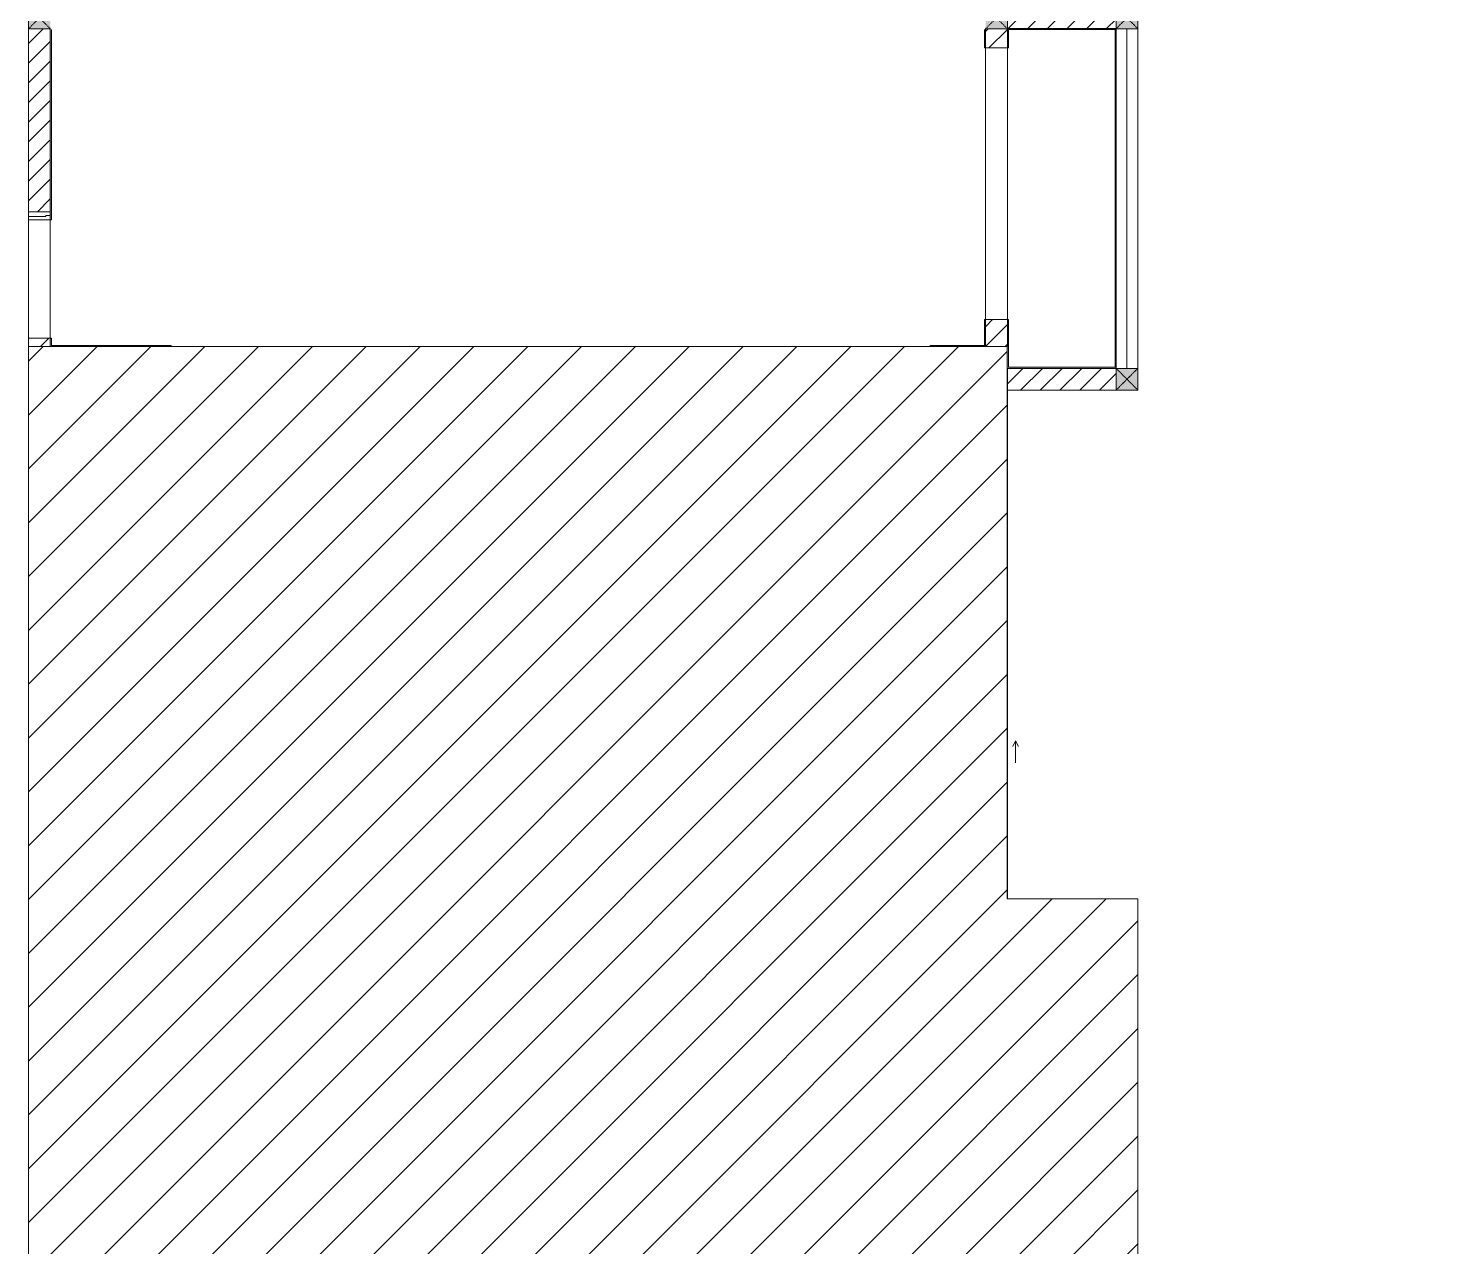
# Model space of a CAD drawing. Header units: millimetres. Extents: x 50254 to 245170, y 481 to 78637.
# Drawn here: x 162268 to 175380, y 53637 to 64837 of the extents above; entities that cross this region are included whole.
import ezdxf

# ---------------------------------------------------------------- set-up
doc = ezdxf.new("R2010")
doc.units = ezdxf.units.MM
doc.linetypes.add('IMPORT-Dash _2_', pattern=[6, 3, -3])
for name, color, linetype, lineweight in [('A-DETL-GENF-6', 20, 'Continuous', 9), ('A-DETL-THIN-2', 151, 'Continuous', 9), ('A-DOOR-FRAM-2', 53, 'Continuous', 9), ('A-FLOR-1-1', 53, 'Continuous', 9), ('A-FLOR-4', 53, 'Continuous', 9), ('A-GLAZ-5', 53, 'Continuous', 9), ('A-WALL-1-1', 53, 'Continuous', 9), ('A-WALL-7', 53, 'Continuous', 9), ('A-WALL-PATT-3', 53, 'Continuous', 9), ('A-WALL-PATT-4', 130, 'Continuous', 9), ('A_1404_dwg-1', 53, 'Continuous', 9), ('I-WALL-1-1', 53, 'Continuous', 9), ('I-WALL-2', 53, 'Continuous', 9), ('S-COLS-10', 130, 'IMPORT-Dash _2_', 9), ('S-COLS-2-1', 53, 'Continuous', 9), ('S-COLS-4-1', 53, 'Continuous', 9), ('S-COLS-HDLN-2', 53, 'IMPORT-Dash _2_', 9)]:
    doc.layers.add(name, color=color, linetype=linetype, lineweight=lineweight)
pattern_1 = [(45, (0, 0), (-90.50967, 90.50967), [])]

# ---------------------------------------------------------------- blocks, each defined once
blk = doc.blocks.new('A_1404_dwg_NCV_TKTC_KET CAU_rvt-1-TKTC_MB HOÀN THIỆN SÀN TẦNG 3-4-4819833-KeyPlan-CH1')
at = {"layer": 'A-FLOR-1-1'}
for p, q in [((53453, 60437), (53453, 61512)), ((53453, 56835), (53453, 60437))]:
    blk.add_line(p, q, dxfattribs=at)
at = {"layer": 'S-COLS-2-1'}
for p, q in [((44653, 61912), (44453, 61912)), ((53453, 61912), (53253, 61912)), ((53453, 61578), (53453, 61712))]:
    blk.add_line(p, q, dxfattribs=at)
blk = doc.blocks.new('A_1404_dwg_NCV_TKTC_TANG 3 - 4_rvt-1-TKTC_MB HOÀN THIỆN SÀN TẦNG 3-4-4819943-KeyPlan-CH1')
at = {"layer": 'A-WALL-PATT-4'}
h = blk.add_hatch(color=256, dxfattribs=at)
h.paths.add_polyline_path([(44663, 61912), (44663, 61989), (44653, 61989), (44653, 61912)])
h.paths.add_polyline_path([(44653, 63079), (44663, 63079), (44663, 64837), (44653, 64835), (44653, 63152)])
h = blk.add_hatch(color=256, dxfattribs=at)
h.paths.add_polyline_path([(53253, 61912), (53253, 62160), (53243, 62160), (53243, 61912)])
h.paths.add_polyline_path([(53243, 64660), (53253, 64660), (53253, 64827), (53243, 64827)])
h = blk.add_hatch(color=256, dxfattribs=at)
h.paths.add_polyline_path([(53453, 61712), (53463, 61712), (53463, 62160), (53453, 62160), (53453, 61912)])
h.paths.add_polyline_path([(53463, 64660), (53463, 64837), (53453, 64835), (53453, 64660)])
for points in [[(54443, 64827), (54443, 64837), (53463, 64837), (53463, 64827)], [(45271, 61912), (45763, 61912), (45763, 61922), (44663, 61922), (44663, 61912), (44800, 61912)], [(52752, 61912), (53243, 61912), (53243, 61922), (52742, 61922), (52742, 61912)], [(52752, 61912), (52752, 61912), (52742, 61912)], [(53463, 61712), (54453, 61714), (54453, 61722), (53463, 61722)]]:
    blk.add_hatch(color=256, dxfattribs=at).paths.add_polyline_path(points)
at = {"layer": 'A-FLOR-4'}
for p, q in [((53253, 64827), (53253, 64835)), ((44653, 63079), (44653, 61989))]:
    blk.add_line(p, q, dxfattribs=at)
at = {"layer": 'A-FLOR-4', "flags": 128}
blk.add_lwpolyline([(53253, 62160), (53453, 62160), (53453, 64660), (53253, 64660), (53253, 62160), (53253, 64660)], dxfattribs=at)
blk.add_lwpolyline([(44453, 63079), (44453, 61989), (44653, 61989), (44653, 63079)], close=True, dxfattribs=at)
at = {"layer": 'I-WALL-1-1', "flags": 128}
for points in [[(44653, 64835), (44653, 63079), (44663, 63079), (44663, 64827)], [(53243, 64827), (53243, 64660), (53253, 64660), (53253, 64827)], [(52752, 61912), (53243, 61912), (53253, 61912), (53253, 62160), (53243, 62160), (53243, 61922), (52742, 61922), (52742, 61912)], [(54453, 61722), (53463, 61722), (53463, 62160), (53453, 62160), (53453, 61912)], [(45763, 61912), (45763, 61922), (44663, 61922), (44663, 61989), (44653, 61989), (44653, 61912), (44663, 61912), (45753, 61912)], [(53453, 61712), (53463, 61712), (54453, 61712), (54453, 61722)]]:
    blk.add_lwpolyline(points, dxfattribs=at)
blk.add_lwpolyline([(53453, 64837), (53453, 64660), (53463, 64660), (53463, 64827), (54443, 64827), (54443, 64837), (53463, 64837)], close=True, dxfattribs=at)
at = {"layer": 'I-WALL-2'}
for p, q in [((54443, 64837), (54453, 64837)), ((54443, 61722), (54443, 64827)), ((54453, 64835), (54453, 61722))]:
    blk.add_line(p, q, dxfattribs=at)
blk = doc.blocks.new('A_1404_dwg_1_FAMILY RVT - W01-WxH 1400x1400xmm-389822-TKTC_MB HOÀN THIỆN SÀN TẦNG 3-4-V143-KeyPlan-CH1')
at = {"layer": 'A-GLAZ-5'}
blk.add_line((47504, 24461), (47301, 24461), dxfattribs=at)
at = {"layer": 'A-GLAZ-5', "flags": 128}
blk.add_lwpolyline([(47453, 24435), (47504, 24461), (47453, 24486)], dxfattribs=at)
blk = doc.blocks.new('A_1404_dwg_FD_05 - FD_05-1000x2200mm-835434-TKTC_MB HOÀN THIỆN SÀN TẦNG 3-4-4819959-KeyPlan-CH1')
at = {"layer": 'A-DOOR-FRAM-2'}
blk.add_line((44453, 62107), (44453, 62062), dxfattribs=at)
at = {"layer": 'A-DOOR-FRAM-2', "flags": 128}
blk.add_lwpolyline([(44653, 63152), (44453, 63152), (44453, 63107), (44613, 63107), (44613, 63117), (44653, 63117)], dxfattribs=at)
blk = doc.blocks.new('A_1404_dwg_G1_SOF - BO TRU - 200x200-V14-TKTC_MB HOÀN THIỆN SÀN TẦNG 3-4-4819993-KeyPlan-CH1')
at = {"layer": 'S-COLS-10'}
blk.add_hatch(color=256, dxfattribs=at).paths.add_polyline_path([(44453, 64835), (44653, 64837), (44653, 65035), (44453, 65035), (44453, 64837)])
at = {"layer": 'S-COLS-4-1', "flags": 128}
blk.add_lwpolyline([(44653, 65035), (44453, 65035), (44453, 64835), (44653, 64835)], dxfattribs=at)
at = {"layer": 'S-COLS-HDLN-2'}
for p, q in [((44653, 65035), (44453, 64835)), ((44453, 65035), (44653, 64835))]:
    blk.add_line(p, q, dxfattribs=at)
blk = doc.blocks.new('A_1404_dwg_G1_SOF - BO TRU - 200x200-3054293-TKTC_MB HOÀN THIỆN SÀN TẦNG 3-4-4819986-KeyPlan-CH1')
at = {"layer": 'S-COLS-10'}
blk.add_hatch(color=256, dxfattribs=at).paths.add_polyline_path([(41853, 71512), (42053, 71512), (42052, 71712), (41853, 71712)])
at = {"layer": 'S-COLS-4-1', "flags": 128}
blk.add_lwpolyline([(42053, 71712), (41853, 71712), (41853, 71512), (42053, 71512)], close=True, dxfattribs=at)
at = {"layer": 'S-COLS-HDLN-2'}
for p, q in [((42053, 71712), (41853, 71512)), ((41853, 71712), (42053, 71512))]:
    blk.add_line(p, q, dxfattribs=at)
blk = doc.blocks.new('A_1404_dwg_G1_SOF - BO TRU - 200x200-V39-TKTC_MB HOÀN THIỆN SÀN TẦNG 3-4-4820018-KeyPlan-CH1')
at = {"layer": 'S-COLS-10'}
blk.add_hatch(color=256, dxfattribs=at).paths.add_polyline_path([(54653, 64835), (54653, 65035), (54453, 65035), (54453, 64835)])
at = {"layer": 'S-COLS-4-1', "flags": 128}
blk.add_lwpolyline([(54453, 64835), (54653, 64835), (54653, 65035), (54453, 65035), (54453, 64837)], dxfattribs=at)
at = {"layer": 'S-COLS-HDLN-2'}
for p, q in [((54653, 65035), (54453, 64835)), ((54453, 65035), (54653, 64835))]:
    blk.add_line(p, q, dxfattribs=at)
blk = doc.blocks.new('A_1404_dwg_G1_SOF - BO TRU - 200x200-V116-TKTC_MB HOÀN THIỆN SÀN TẦNG 3-4-4820038-KeyPlan-CH1')
at = {"layer": 'S-COLS-10'}
blk.add_hatch(color=256, dxfattribs=at).paths.add_polyline_path([(53253, 64835), (53453, 64837), (53453, 65035), (53253, 65035), (53253, 64837)])
at = {"layer": 'S-COLS-4-1'}
blk.add_line((53253, 64835), (53453, 64835), dxfattribs=at)
at = {"layer": 'S-COLS-4-1', "flags": 128}
blk.add_lwpolyline([(53453, 64837), (53453, 65035), (53253, 65035)], dxfattribs=at)
at = {"layer": 'S-COLS-HDLN-2'}
for p, q in [((53453, 65035), (53253, 64835)), ((53253, 65035), (53453, 64835))]:
    blk.add_line(p, q, dxfattribs=at)
blk = doc.blocks.new('A_1404_dwg-4819832-KeyPlan-CH1')
at = {"layer": 'A-WALL-PATT-3'}
h = blk.add_hatch(dxfattribs=at)
h.set_pattern_fill('FP_22', color=256, style=0, pattern_type=2)
h.set_pattern_definition(pattern_1)
h.paths.add_polyline_path([(44652, 61912), (44652, 61989), (44453, 61989), (44453, 61912)])
h.paths.add_polyline_path([(44453, 63152), (44653, 63152), (44653, 64835), (44453, 64835), (44453, 65035), (44653, 65035), (44653, 69762), (44453, 69762), (44453, 63152)])
h = blk.add_hatch(dxfattribs=at)
h.set_pattern_fill('FP_22', color=256, style=0, pattern_type=2)
h.set_pattern_definition(pattern_1)
h.paths.add_polyline_path([(54443, 64837), (54453, 64837), (54453, 65035), (53453, 65035), (53453, 64837), (53463, 64837)])
h = blk.add_hatch(dxfattribs=at)
h.set_pattern_fill('FP_22', color=256, style=0, pattern_type=2)
h.set_pattern_definition(pattern_1)
h.paths.add_polyline_path([(53253, 61912), (53453, 61912), (53453, 62160), (53253, 62160), (53253, 61912)])
h.paths.add_polyline_path([(53453, 64660), (53453, 64835), (53253, 64835), (53253, 64660)])
h = blk.add_hatch(dxfattribs=at)
h.set_pattern_fill('FP_22', color=256, style=0, pattern_type=2)
h.set_pattern_definition(pattern_1)
h.paths.add_polyline_path([(53453, 61512), (54453, 61512), (54453, 61712), (53453, 61712), (53453, 61578)])
at = {"layer": 'A-FLOR-1-1'}
blk.add_line((44453, 63079), (44453, 63107), dxfattribs=at)
at = {"layer": 'A-WALL-1-1'}
for p, q in [((44453, 62062), (44453, 61912)), ((53253, 61912), (53453, 61912))]:
    blk.add_line(p, q, dxfattribs=at)
at = {"layer": 'A-WALL-1-1', "flags": 128}
for points in [[(44653, 69762), (44453, 69762), (44453, 63152), (44653, 63152)], [(53453, 61712), (53453, 61512), (54453, 61512)]]:
    blk.add_lwpolyline(points, dxfattribs=at)
at = {"layer": 'A-WALL-7'}
for p, q in [((54553, 61712), (54553, 64835)), ((54653, 64835), (54653, 61712))]:
    blk.add_line(p, q, dxfattribs=at)
for name, p in [('A_1404_dwg_NCV_TKTC_KET CAU_rvt-1-TKTC_MB HOÀN THIỆN SÀN TẦNG 3-4-4819833-KeyPlan-CH1', (0, 0)), ('A_1404_dwg_NCV_TKTC_TANG 3 - 4_rvt-1-TKTC_MB HOÀN THIỆN SÀN TẦNG 3-4-4819943-KeyPlan-CH1', (0, 0)), ('A_1404_dwg_G1_SOF - BO TRU - 200x200-V14-TKTC_MB HOÀN THIỆN SÀN TẦNG 3-4-4819993-KeyPlan-CH1', (0, 0)), ('A_1404_dwg_G1_SOF - BO TRU - 200x200-V116-TKTC_MB HOÀN THIỆN SÀN TẦNG 3-4-4820038-KeyPlan-CH1', (0, 0)), ('A_1404_dwg_G1_SOF - BO TRU - 200x200-V39-TKTC_MB HOÀN THIỆN SÀN TẦNG 3-4-4820018-KeyPlan-CH1', (0, 0)), ('A_1404_dwg_FD_05 - FD_05-1000x2200mm-835434-TKTC_MB HOÀN THIỆN SÀN TẦNG 3-4-4819959-KeyPlan-CH1', (0, 0)), ('A_1404_dwg_G1_SOF - BO TRU - 200x200-3054293-TKTC_MB HOÀN THIỆN SÀN TẦNG 3-4-4819986-KeyPlan-CH1', (12600, -10000))]:
    blk.add_blockref(name, p)
at = {"rotation": 89.99999999999984}
blk.add_blockref('A_1404_dwg_1_FAMILY RVT - W01-WxH 1400x1400xmm-389822-TKTC_MB HOÀN THIỆN SÀN TẦNG 3-4-V143-KeyPlan-CH1', (77990, 10783), dxfattribs=at)

msp = doc.modelspace()

# ---------------------------------------------------------------- hatches: boundary and pattern name
at = {"layer": 'A-DETL-GENF-6'}
h = msp.add_hatch(dxfattribs=at)
h.set_pattern_fill('FP_23', color=256, style=0, pattern_type=2)
h.set_pattern_definition([(45, (117815.8, 0), (-247.4874, 247.4874), [])])
h.paths.add_polyline_path([(229068.4, 23336.9), (229258.4, 23336.9), (229258.4, 24536.9), (234268.4, 24536.9), (234268.4, 33536.9), (226078.4, 33536.9), (226078.4, 23336.9), (229058.4, 23336.9)])
h.paths.add_polyline_path([(221068.4, 23336.9), (221068.4, 23336.9), (221068.4, 24536.9), (225858.4, 24536.9), (225858.4, 33536.9), (217888.4, 33536.9), (217888.4, 24536.9), (217793.4, 24536.9), (217793.4, 23336.9), (220868.4, 23336.9)])
h.paths.add_polyline_path([(212668.4, 23336.9), (212943.3, 23336.9), (212943.3, 24536.9), (217658.4, 24537.4), (217658.4, 33536.9), (209533.3, 33536.9), (209533.3, 24536.9), (209468.3, 24536.5), (209468.4, 23336.9), (212668.3, 23336.9)])
h.paths.add_polyline_path([(186539.4, 23336.9), (187068.4, 23336.9), (187068.4, 24536.9), (187003.4, 24537.4), (187003.4, 33536.9), (178583.4, 33536.9), (178583.4, 24536.9), (183593.4, 24536.9), (183593.4, 23336.9), (183868.4, 23336.9)])
h.paths.add_polyline_path([(170368.4, 23336.9), (170753.4, 23336.9), (170753.4, 24536.9), (170688.4, 24536.9), (170688.4, 33536.9), (162268.4, 33536.9), (162268.4, 24536.9), (167278.4, 24536.9), (167278.4, 23336.9), (170143.4, 23336.9)])
h.paths.add_polyline_path([(225968.4, 53311.9), (234268.4, 53311.9), (234268.3, 61911.9), (225268.4, 61911.9), (225268.4, 56835.3), (224068.4, 56833.3), (224068.4, 53311.9), (225478.4, 53311.9)])
h.paths.add_polyline_path([(165768.3, 53311.9), (172468.4, 53311.9), (172468.4, 56835.3), (171268.4, 56835.3), (171268.3, 61911.9), (162268.4, 61911.9), (162268.4, 53311.9), (164568.4, 53311.9)])

# ---------------------------------------------------------------- linework, layer by layer
at = {"layer": 'A-DETL-THIN-2'}
for p, q in [((171268.4, 61911.9), (162268.4, 61911.9)), ((162268.4, 61911.9), (162268.4, 53311.9)), ((171268.4, 56835.3), (171268.4, 61911.9)), ((172468.4, 56835.3), (171268.4, 56835.3)), ((172468.4, 53311.9), (172468.4, 56835.3))]:
    msp.add_line(p, q, dxfattribs=at)

# ---------------------------------------------------------------- block references
at = {"layer": 'A_1404_dwg-1'}
msp.add_blockref('A_1404_dwg-4819832-KeyPlan-CH1', (117815.8, 0), dxfattribs=at)

doc.saveas('drawing.dxf')
